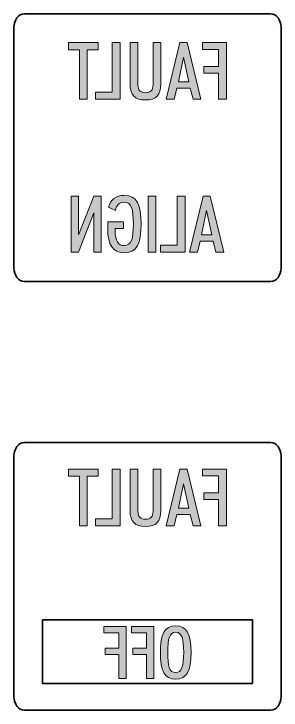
# Model space of a CAD drawing. Header units: millimetres. Extents: x 8 to 201, y 31 to 295.
# Drawn here: x 187.11 to 201.11, y 234.93 to 271.36 of the extents above; entities that cross this region are included whole.
import ezdxf

# ---------------------------------------------------------------- set-up
doc = ezdxf.new("R2010")
doc.units = ezdxf.units.MM
doc.header["$MEASUREMENT"] = 0
doc.layers.add('Layer 1', color=7, linetype='Continuous', lineweight=0)

# ---------------------------------------------------------------- blocks, each defined once
blk = doc.blocks.new('Block_54')
at = {"layer": 'Layer 1', "true_color": 0x1d1e1b, "transparency": 33554687}
h = blk.add_hatch(color=250, dxfattribs=at)
h.dxf.hatch_style = 2
edge = h.paths.add_edge_path()
edge.add_spline(control_points=[(191.679, 258.898), (191.679, 258.898), (191.293, 258.898), (191.293, 258.898), (191.293, 258.898), (191.293, 260.946), (191.293, 260.946), (191.293, 260.946), (190.497, 258.898), (190.497, 258.898), (190.497, 258.898), (190.117, 258.898), (190.117, 258.898), (190.117, 258.898), (190.117, 261.824), (190.117, 261.824), (190.117, 261.824), (190.502, 261.824), (190.502, 261.824), (190.502, 261.824), (190.502, 259.793), (190.502, 259.793), (190.502, 259.793), (191.302, 261.824), (191.302, 261.824), (191.302, 261.824), (191.679, 261.824), (191.679, 261.824), (191.679, 261.824), (191.679, 258.898), (191.679, 258.898)], knot_values=[0, 0, 0, 0, 1, 1, 1, 2, 2, 2, 3, 3, 3, 4, 4, 4, 5, 5, 5, 6, 6, 6, 7, 7, 7, 8, 8, 8, 9, 9, 9, 10, 10, 10, 10], degree=3, periodic=0)
h = blk.add_hatch(color=250, dxfattribs=at)
h.dxf.hatch_style = 2
edge = h.paths.add_edge_path()
edge.add_spline(control_points=[(192.038, 260.47), (192.038, 260.47), (192.852, 260.47), (192.852, 260.47), (192.852, 260.47), (192.852, 260.125), (192.852, 260.125), (192.852, 260.125), (192.42, 260.125), (192.42, 260.125), (192.416, 260.076), (192.416, 260.031), (192.416, 259.986), (192.416, 259.489), (192.572, 259.235), (192.89, 259.235), (193.271, 259.235), (193.372, 259.588), (193.372, 260.368), (193.372, 261.143), (193.275, 261.5), (192.89, 261.5), (192.64, 261.5), (192.492, 261.361), (192.432, 261.078), (192.432, 261.078), (192.073, 261.246), (192.073, 261.246), (192.174, 261.656), (192.445, 261.861), (192.894, 261.861), (193.554, 261.861), (193.783, 261.389), (193.783, 260.359), (193.783, 259.337), (193.55, 258.861), (192.907, 258.861), (192.301, 258.861), (192.026, 259.272), (192.026, 260.121), (192.026, 260.228), (192.03, 260.347), (192.038, 260.47)], knot_values=[0, 0, 0, 0, 1, 1, 1, 2, 2, 2, 3, 3, 3, 4, 4, 4, 5, 5, 5, 6, 6, 6, 7, 7, 7, 8, 8, 8, 9, 9, 9, 10, 10, 10, 11, 11, 11, 12, 12, 12, 13, 13, 13, 14, 14, 14, 14], degree=3, periodic=0)
h = blk.add_hatch(color=250, dxfattribs=at)
h.dxf.hatch_style = 2
edge = h.paths.add_edge_path()
edge.add_spline(control_points=[(194.558, 258.898), (194.558, 258.898), (194.151, 258.898), (194.151, 258.898), (194.151, 258.898), (194.151, 261.824), (194.151, 261.824), (194.151, 261.824), (194.558, 261.824), (194.558, 261.824), (194.558, 261.824), (194.558, 258.898), (194.558, 258.898)], knot_values=[0, 0, 0, 0, 1, 1, 1, 2, 2, 2, 3, 3, 3, 4, 4, 4, 4], degree=3, periodic=0)
h = blk.add_hatch(color=250, dxfattribs=at)
h.dxf.hatch_style = 2
edge = h.paths.add_edge_path()
edge.add_spline(control_points=[(196.082, 258.898), (196.082, 258.898), (194.803, 258.898), (194.803, 258.898), (194.803, 258.898), (194.803, 259.264), (194.803, 259.264), (194.803, 259.264), (195.675, 259.264), (195.675, 259.264), (195.675, 259.264), (195.675, 261.824), (195.675, 261.824), (195.675, 261.824), (196.082, 261.824), (196.082, 261.824), (196.082, 261.824), (196.082, 258.898), (196.082, 258.898)], knot_values=[0, 0, 0, 0, 1, 1, 1, 2, 2, 2, 3, 3, 3, 4, 4, 4, 5, 5, 5, 6, 6, 6, 6], degree=3, periodic=0)
h = blk.add_hatch(color=250, dxfattribs=at)
h.dxf.hatch_style = 2
edge = h.paths.add_edge_path()
edge.add_spline(control_points=[(197.212, 261.069), (197.212, 261.069), (196.941, 259.801), (196.941, 259.801), (196.941, 259.801), (197.483, 259.801), (197.483, 259.801), (197.483, 259.801), (197.212, 261.069), (197.212, 261.069)], knot_values=[0, 0, 0, 0, 1, 1, 1, 2, 2, 2, 3, 3, 3, 3], degree=3, periodic=0)
edge = h.paths.add_edge_path()
edge.add_spline(control_points=[(198.11, 258.898), (198.11, 258.898), (197.699, 258.898), (197.699, 258.898), (197.699, 258.898), (197.56, 259.473), (197.56, 259.473), (197.56, 259.473), (196.869, 259.473), (196.869, 259.473), (196.869, 259.473), (196.725, 258.898), (196.725, 258.898), (196.725, 258.898), (196.315, 258.898), (196.315, 258.898), (196.315, 258.898), (197.022, 261.824), (197.022, 261.824), (197.022, 261.824), (197.403, 261.824), (197.403, 261.824), (197.403, 261.824), (198.11, 258.898), (198.11, 258.898)], knot_values=[0, 0, 0, 0, 1, 1, 1, 2, 2, 2, 3, 3, 3, 4, 4, 4, 5, 5, 5, 6, 6, 6, 7, 7, 7, 8, 8, 8, 8], degree=3, periodic=0)
at = {"layer": 'Layer 1'}
for points, knots in [([(191.679, 258.898), (191.679, 258.898), (191.293, 258.898), (191.293, 258.898), (191.293, 258.898), (191.293, 260.946), (191.293, 260.946), (191.293, 260.946), (190.497, 258.898), (190.497, 258.898), (190.497, 258.898), (190.117, 258.898), (190.117, 258.898), (190.117, 258.898), (190.117, 261.824), (190.117, 261.824), (190.117, 261.824), (190.502, 261.824), (190.502, 261.824), (190.502, 261.824), (190.502, 259.793), (190.502, 259.793), (190.502, 259.793), (191.302, 261.824), (191.302, 261.824), (191.302, 261.824), (191.679, 261.824), (191.679, 261.824), (191.679, 261.824), (191.679, 258.898), (191.679, 258.898)], [0, 0, 0, 0, 1, 1, 1, 2, 2, 2, 3, 3, 3, 4, 4, 4, 5, 5, 5, 6, 6, 6, 7, 7, 7, 8, 8, 8, 9, 9, 9, 10, 10, 10, 10]), ([(192.038, 260.47), (192.038, 260.47), (192.852, 260.47), (192.852, 260.47), (192.852, 260.47), (192.852, 260.125), (192.852, 260.125), (192.852, 260.125), (192.42, 260.125), (192.42, 260.125), (192.416, 260.076), (192.416, 260.031), (192.416, 259.986), (192.416, 259.489), (192.572, 259.235), (192.89, 259.235), (193.271, 259.235), (193.372, 259.588), (193.372, 260.368), (193.372, 261.143), (193.275, 261.5), (192.89, 261.5), (192.64, 261.5), (192.492, 261.361), (192.432, 261.078), (192.432, 261.078), (192.073, 261.246), (192.073, 261.246), (192.174, 261.656), (192.445, 261.861), (192.894, 261.861), (193.554, 261.861), (193.783, 261.389), (193.783, 260.359), (193.783, 259.337), (193.55, 258.861), (192.907, 258.861), (192.301, 258.861), (192.026, 259.272), (192.026, 260.121), (192.026, 260.228), (192.03, 260.347), (192.038, 260.47)], [0, 0, 0, 0, 1, 1, 1, 2, 2, 2, 3, 3, 3, 4, 4, 4, 5, 5, 5, 6, 6, 6, 7, 7, 7, 8, 8, 8, 9, 9, 9, 10, 10, 10, 11, 11, 11, 12, 12, 12, 13, 13, 13, 14, 14, 14, 14]), ([(194.558, 258.898), (194.558, 258.898), (194.151, 258.898), (194.151, 258.898), (194.151, 258.898), (194.151, 261.824), (194.151, 261.824), (194.151, 261.824), (194.558, 261.824), (194.558, 261.824), (194.558, 261.824), (194.558, 258.898), (194.558, 258.898)], [0, 0, 0, 0, 1, 1, 1, 2, 2, 2, 3, 3, 3, 4, 4, 4, 4]), ([(196.082, 258.898), (196.082, 258.898), (194.803, 258.898), (194.803, 258.898), (194.803, 258.898), (194.803, 259.264), (194.803, 259.264), (194.803, 259.264), (195.675, 259.264), (195.675, 259.264), (195.675, 259.264), (195.675, 261.824), (195.675, 261.824), (195.675, 261.824), (196.082, 261.824), (196.082, 261.824), (196.082, 261.824), (196.082, 258.898), (196.082, 258.898)], [0, 0, 0, 0, 1, 1, 1, 2, 2, 2, 3, 3, 3, 4, 4, 4, 5, 5, 5, 6, 6, 6, 6]), ([(198.11, 258.898), (198.11, 258.898), (197.699, 258.898), (197.699, 258.898), (197.699, 258.898), (197.56, 259.473), (197.56, 259.473), (197.56, 259.473), (196.869, 259.473), (196.869, 259.473), (196.869, 259.473), (196.725, 258.898), (196.725, 258.898), (196.725, 258.898), (196.315, 258.898), (196.315, 258.898), (196.315, 258.898), (197.022, 261.824), (197.022, 261.824), (197.022, 261.824), (197.403, 261.824), (197.403, 261.824), (197.403, 261.824), (198.11, 258.898), (198.11, 258.898)], [0, 0, 0, 0, 1, 1, 1, 2, 2, 2, 3, 3, 3, 4, 4, 4, 5, 5, 5, 6, 6, 6, 7, 7, 7, 8, 8, 8, 8]), ([(197.212, 261.069), (197.212, 261.069), (196.941, 259.801), (196.941, 259.801), (196.941, 259.801), (197.483, 259.801), (197.483, 259.801), (197.483, 259.801), (197.212, 261.069), (197.212, 261.069)], [0, 0, 0, 0, 1, 1, 1, 2, 2, 2, 3, 3, 3, 3])]:
    blk.add_open_spline(points, degree=3, knots=knots, dxfattribs=at)
blk = doc.blocks.new('Block_55')
at = {"layer": 'Layer 1', "true_color": 0x1d1e1b, "transparency": 33554687}
h = blk.add_hatch(color=250, dxfattribs=at)
h.dxf.hatch_style = 2
edge = h.paths.add_edge_path()
edge.add_spline(control_points=[(190.96, 266.894), (190.96, 266.894), (190.545, 266.894), (190.545, 266.894), (190.545, 266.894), (190.545, 269.487), (190.545, 269.487), (190.545, 269.487), (189.979, 269.487), (189.979, 269.487), (189.979, 269.487), (189.979, 269.856), (189.979, 269.856), (189.979, 269.856), (191.526, 269.856), (191.526, 269.856), (191.526, 269.856), (191.526, 269.487), (191.526, 269.487), (191.526, 269.487), (190.96, 269.487), (190.96, 269.487), (190.96, 269.487), (190.96, 266.894), (190.96, 266.894)], knot_values=[0, 0, 0, 0, 1, 1, 1, 2, 2, 2, 3, 3, 3, 4, 4, 4, 5, 5, 5, 6, 6, 6, 7, 7, 7, 8, 8, 8, 8], degree=3, periodic=0)
h = blk.add_hatch(color=250, dxfattribs=at)
h.dxf.hatch_style = 2
edge = h.paths.add_edge_path()
edge.add_spline(control_points=[(192.679, 266.894), (192.679, 266.894), (191.385, 266.894), (191.385, 266.894), (191.385, 266.894), (191.385, 267.264), (191.385, 267.264), (191.385, 267.264), (192.268, 267.264), (192.268, 267.264), (192.268, 267.264), (192.268, 269.856), (192.268, 269.856), (192.268, 269.856), (192.679, 269.856), (192.679, 269.856), (192.679, 269.856), (192.679, 266.894), (192.679, 266.894)], knot_values=[0, 0, 0, 0, 1, 1, 1, 2, 2, 2, 3, 3, 3, 4, 4, 4, 5, 5, 5, 6, 6, 6, 6], degree=3, periodic=0)
h = blk.add_hatch(color=250, dxfattribs=at)
h.dxf.hatch_style = 2
edge = h.paths.add_edge_path()
edge.add_spline(control_points=[(194.814, 267.683), (194.814, 267.114), (194.57, 266.856), (194.008, 266.856), (193.447, 266.856), (193.202, 267.114), (193.202, 267.683), (193.202, 267.683), (193.202, 269.856), (193.202, 269.856), (193.202, 269.856), (193.61, 269.856), (193.61, 269.856), (193.61, 269.856), (193.61, 267.65), (193.61, 267.65), (193.61, 267.367), (193.738, 267.234), (194.008, 267.234), (194.278, 267.234), (194.407, 267.367), (194.407, 267.65), (194.407, 267.65), (194.407, 269.856), (194.407, 269.856), (194.407, 269.856), (194.814, 269.856), (194.814, 269.856), (194.814, 269.856), (194.814, 267.683), (194.814, 267.683)], knot_values=[0, 0, 0, 0, 1, 1, 1, 2, 2, 2, 3, 3, 3, 4, 4, 4, 5, 5, 5, 6, 6, 6, 7, 7, 7, 8, 8, 8, 9, 9, 9, 10, 10, 10, 10], degree=3, periodic=0)
h = blk.add_hatch(color=250, dxfattribs=at)
h.dxf.hatch_style = 2
edge = h.paths.add_edge_path()
edge.add_spline(control_points=[(196.005, 269.092), (196.005, 269.092), (195.731, 267.808), (195.731, 267.808), (195.731, 267.808), (196.28, 267.808), (196.28, 267.808), (196.28, 267.808), (196.005, 269.092), (196.005, 269.092)], knot_values=[0, 0, 0, 0, 1, 1, 1, 2, 2, 2, 3, 3, 3, 3], degree=3, periodic=0)
edge = h.paths.add_edge_path()
edge.add_spline(control_points=[(196.914, 266.894), (196.914, 266.894), (196.498, 266.894), (196.498, 266.894), (196.498, 266.894), (196.357, 267.475), (196.357, 267.475), (196.357, 267.475), (195.658, 267.475), (195.658, 267.475), (195.658, 267.475), (195.513, 266.894), (195.513, 266.894), (195.513, 266.894), (195.097, 266.894), (195.097, 266.894), (195.097, 266.894), (195.813, 269.856), (195.813, 269.856), (195.813, 269.856), (196.198, 269.856), (196.198, 269.856), (196.198, 269.856), (196.914, 266.894), (196.914, 266.894)], knot_values=[0, 0, 0, 0, 1, 1, 1, 2, 2, 2, 3, 3, 3, 4, 4, 4, 5, 5, 5, 6, 6, 6, 7, 7, 7, 8, 8, 8, 8], degree=3, periodic=0)
h = blk.add_hatch(color=250, dxfattribs=at)
h.dxf.hatch_style = 2
edge = h.paths.add_edge_path()
edge.add_spline(control_points=[(198.248, 266.894), (198.248, 266.894), (197.836, 266.894), (197.836, 266.894), (197.836, 266.894), (197.836, 268.261), (197.836, 268.261), (197.836, 268.261), (197.064, 268.261), (197.064, 268.261), (197.064, 268.261), (197.064, 268.614), (197.064, 268.614), (197.064, 268.614), (197.836, 268.614), (197.836, 268.614), (197.836, 268.614), (197.836, 269.499), (197.836, 269.499), (197.836, 269.499), (196.996, 269.499), (196.996, 269.499), (196.996, 269.499), (196.996, 269.856), (196.996, 269.856), (196.996, 269.856), (198.248, 269.856), (198.248, 269.856), (198.248, 269.856), (198.248, 266.894), (198.248, 266.894)], knot_values=[0, 0, 0, 0, 1, 1, 1, 2, 2, 2, 3, 3, 3, 4, 4, 4, 5, 5, 5, 6, 6, 6, 7, 7, 7, 8, 8, 8, 9, 9, 9, 10, 10, 10, 10], degree=3, periodic=0)
at = {"layer": 'Layer 1'}
for points, knots in [([(190.96, 266.894), (190.96, 266.894), (190.545, 266.894), (190.545, 266.894), (190.545, 266.894), (190.545, 269.487), (190.545, 269.487), (190.545, 269.487), (189.979, 269.487), (189.979, 269.487), (189.979, 269.487), (189.979, 269.856), (189.979, 269.856), (189.979, 269.856), (191.526, 269.856), (191.526, 269.856), (191.526, 269.856), (191.526, 269.487), (191.526, 269.487), (191.526, 269.487), (190.96, 269.487), (190.96, 269.487), (190.96, 269.487), (190.96, 266.894), (190.96, 266.894)], [0, 0, 0, 0, 1, 1, 1, 2, 2, 2, 3, 3, 3, 4, 4, 4, 5, 5, 5, 6, 6, 6, 7, 7, 7, 8, 8, 8, 8]), ([(192.679, 266.894), (192.679, 266.894), (191.385, 266.894), (191.385, 266.894), (191.385, 266.894), (191.385, 267.264), (191.385, 267.264), (191.385, 267.264), (192.268, 267.264), (192.268, 267.264), (192.268, 267.264), (192.268, 269.856), (192.268, 269.856), (192.268, 269.856), (192.679, 269.856), (192.679, 269.856), (192.679, 269.856), (192.679, 266.894), (192.679, 266.894)], [0, 0, 0, 0, 1, 1, 1, 2, 2, 2, 3, 3, 3, 4, 4, 4, 5, 5, 5, 6, 6, 6, 6]), ([(194.814, 267.683), (194.814, 267.114), (194.57, 266.856), (194.008, 266.856), (193.447, 266.856), (193.202, 267.114), (193.202, 267.683), (193.202, 267.683), (193.202, 269.856), (193.202, 269.856), (193.202, 269.856), (193.61, 269.856), (193.61, 269.856), (193.61, 269.856), (193.61, 267.65), (193.61, 267.65), (193.61, 267.367), (193.738, 267.234), (194.008, 267.234), (194.278, 267.234), (194.407, 267.367), (194.407, 267.65), (194.407, 267.65), (194.407, 269.856), (194.407, 269.856), (194.407, 269.856), (194.814, 269.856), (194.814, 269.856), (194.814, 269.856), (194.814, 267.683), (194.814, 267.683)], [0, 0, 0, 0, 1, 1, 1, 2, 2, 2, 3, 3, 3, 4, 4, 4, 5, 5, 5, 6, 6, 6, 7, 7, 7, 8, 8, 8, 9, 9, 9, 10, 10, 10, 10]), ([(196.914, 266.894), (196.914, 266.894), (196.498, 266.894), (196.498, 266.894), (196.498, 266.894), (196.357, 267.475), (196.357, 267.475), (196.357, 267.475), (195.658, 267.475), (195.658, 267.475), (195.658, 267.475), (195.513, 266.894), (195.513, 266.894), (195.513, 266.894), (195.097, 266.894), (195.097, 266.894), (195.097, 266.894), (195.813, 269.856), (195.813, 269.856), (195.813, 269.856), (196.198, 269.856), (196.198, 269.856), (196.198, 269.856), (196.914, 266.894), (196.914, 266.894)], [0, 0, 0, 0, 1, 1, 1, 2, 2, 2, 3, 3, 3, 4, 4, 4, 5, 5, 5, 6, 6, 6, 7, 7, 7, 8, 8, 8, 8]), ([(198.248, 266.894), (198.248, 266.894), (197.836, 266.894), (197.836, 266.894), (197.836, 266.894), (197.836, 268.261), (197.836, 268.261), (197.836, 268.261), (197.064, 268.261), (197.064, 268.261), (197.064, 268.261), (197.064, 268.614), (197.064, 268.614), (197.064, 268.614), (197.836, 268.614), (197.836, 268.614), (197.836, 268.614), (197.836, 269.499), (197.836, 269.499), (197.836, 269.499), (196.996, 269.499), (196.996, 269.499), (196.996, 269.499), (196.996, 269.856), (196.996, 269.856), (196.996, 269.856), (198.248, 269.856), (198.248, 269.856), (198.248, 269.856), (198.248, 266.894), (198.248, 266.894)], [0, 0, 0, 0, 1, 1, 1, 2, 2, 2, 3, 3, 3, 4, 4, 4, 5, 5, 5, 6, 6, 6, 7, 7, 7, 8, 8, 8, 9, 9, 9, 10, 10, 10, 10]), ([(196.005, 269.092), (196.005, 269.092), (195.731, 267.808), (195.731, 267.808), (195.731, 267.808), (196.28, 267.808), (196.28, 267.808), (196.28, 267.808), (196.005, 269.092), (196.005, 269.092)], [0, 0, 0, 0, 1, 1, 1, 2, 2, 2, 3, 3, 3, 3])]:
    blk.add_open_spline(points, degree=3, knots=knots, dxfattribs=at)
blk = doc.blocks.new('Block_62')
at = {"layer": 'Layer 1', "true_color": 0x1d1e1b, "transparency": 33554687}
h = blk.add_hatch(color=250, dxfattribs=at)
h.dxf.hatch_style = 2
edge = h.paths.add_edge_path()
edge.add_spline(control_points=[(192.987, 236.576), (192.987, 236.576), (192.608, 236.576), (192.608, 236.576), (192.608, 236.576), (192.608, 237.836), (192.608, 237.836), (192.608, 237.836), (191.896, 237.836), (191.896, 237.836), (191.896, 237.836), (191.896, 238.161), (191.896, 238.161), (191.896, 238.161), (192.608, 238.161), (192.608, 238.161), (192.608, 238.161), (192.608, 238.977), (192.608, 238.977), (192.608, 238.977), (191.833, 238.977), (191.833, 238.977), (191.833, 238.977), (191.833, 239.307), (191.833, 239.307), (191.833, 239.307), (192.987, 239.307), (192.987, 239.307), (192.987, 239.307), (192.987, 236.576), (192.987, 236.576)], knot_values=[0, 0, 0, 0, 1, 1, 1, 2, 2, 2, 3, 3, 3, 4, 4, 4, 5, 5, 5, 6, 6, 6, 7, 7, 7, 8, 8, 8, 9, 9, 9, 10, 10, 10, 10], degree=3, periodic=0)
h = blk.add_hatch(color=250, dxfattribs=at)
h.dxf.hatch_style = 2
edge = h.paths.add_edge_path()
edge.add_spline(control_points=[(194.437, 236.576), (194.437, 236.576), (194.058, 236.576), (194.058, 236.576), (194.058, 236.576), (194.058, 237.836), (194.058, 237.836), (194.058, 237.836), (193.347, 237.836), (193.347, 237.836), (193.347, 237.836), (193.347, 238.161), (193.347, 238.161), (193.347, 238.161), (194.058, 238.161), (194.058, 238.161), (194.058, 238.161), (194.058, 238.977), (194.058, 238.977), (194.058, 238.977), (193.283, 238.977), (193.283, 238.977), (193.283, 238.977), (193.283, 239.307), (193.283, 239.307), (193.283, 239.307), (194.437, 239.307), (194.437, 239.307), (194.437, 239.307), (194.437, 236.576), (194.437, 236.576)], knot_values=[0, 0, 0, 0, 1, 1, 1, 2, 2, 2, 3, 3, 3, 4, 4, 4, 5, 5, 5, 6, 6, 6, 7, 7, 7, 8, 8, 8, 9, 9, 9, 10, 10, 10, 10], degree=3, periodic=0)
h = blk.add_hatch(color=250, dxfattribs=at)
h.dxf.hatch_style = 2
edge = h.paths.add_edge_path()
edge.add_spline(control_points=[(196.01, 237.947), (196.01, 238.663), (195.919, 239), (195.591, 239), (195.263, 239), (195.176, 238.663), (195.176, 237.947), (195.176, 237.231), (195.251, 236.89), (195.587, 236.89), (195.911, 236.89), (196.01, 237.227), (196.01, 237.947)], knot_values=[0, 0, 0, 0, 1, 1, 1, 2, 2, 2, 3, 3, 3, 4, 4, 4, 4], degree=3, periodic=0)
edge = h.paths.add_edge_path()
edge.add_spline(control_points=[(196.393, 237.939), (196.393, 236.982), (196.184, 236.541), (195.591, 236.541), (194.998, 236.541), (194.793, 236.985), (194.793, 237.939), (194.793, 238.897), (194.998, 239.341), (195.591, 239.341), (196.184, 239.341), (196.393, 238.897), (196.393, 237.939)], knot_values=[0, 0, 0, 0, 1, 1, 1, 2, 2, 2, 3, 3, 3, 4, 4, 4, 4], degree=3, periodic=0)
at = {"layer": 'Layer 1'}
for points, knots in [([(192.987, 236.576), (192.987, 236.576), (192.608, 236.576), (192.608, 236.576), (192.608, 236.576), (192.608, 237.836), (192.608, 237.836), (192.608, 237.836), (191.896, 237.836), (191.896, 237.836), (191.896, 237.836), (191.896, 238.161), (191.896, 238.161), (191.896, 238.161), (192.608, 238.161), (192.608, 238.161), (192.608, 238.161), (192.608, 238.977), (192.608, 238.977), (192.608, 238.977), (191.833, 238.977), (191.833, 238.977), (191.833, 238.977), (191.833, 239.307), (191.833, 239.307), (191.833, 239.307), (192.987, 239.307), (192.987, 239.307), (192.987, 239.307), (192.987, 236.576), (192.987, 236.576)], [0, 0, 0, 0, 1, 1, 1, 2, 2, 2, 3, 3, 3, 4, 4, 4, 5, 5, 5, 6, 6, 6, 7, 7, 7, 8, 8, 8, 9, 9, 9, 10, 10, 10, 10]), ([(194.437, 236.576), (194.437, 236.576), (194.058, 236.576), (194.058, 236.576), (194.058, 236.576), (194.058, 237.836), (194.058, 237.836), (194.058, 237.836), (193.347, 237.836), (193.347, 237.836), (193.347, 237.836), (193.347, 238.161), (193.347, 238.161), (193.347, 238.161), (194.058, 238.161), (194.058, 238.161), (194.058, 238.161), (194.058, 238.977), (194.058, 238.977), (194.058, 238.977), (193.283, 238.977), (193.283, 238.977), (193.283, 238.977), (193.283, 239.307), (193.283, 239.307), (193.283, 239.307), (194.437, 239.307), (194.437, 239.307), (194.437, 239.307), (194.437, 236.576), (194.437, 236.576)], [0, 0, 0, 0, 1, 1, 1, 2, 2, 2, 3, 3, 3, 4, 4, 4, 5, 5, 5, 6, 6, 6, 7, 7, 7, 8, 8, 8, 9, 9, 9, 10, 10, 10, 10]), ([(196.393, 237.939), (196.393, 236.982), (196.184, 236.541), (195.591, 236.541), (194.998, 236.541), (194.793, 236.985), (194.793, 237.939), (194.793, 238.897), (194.998, 239.341), (195.591, 239.341), (196.184, 239.341), (196.393, 238.897), (196.393, 237.939)], [0, 0, 0, 0, 1, 1, 1, 2, 2, 2, 3, 3, 3, 4, 4, 4, 4]), ([(196.01, 237.947), (196.01, 238.663), (195.919, 239), (195.591, 239), (195.263, 239), (195.176, 238.663), (195.176, 237.947), (195.176, 237.231), (195.251, 236.89), (195.587, 236.89), (195.911, 236.89), (196.01, 237.227), (196.01, 237.947)], [0, 0, 0, 0, 1, 1, 1, 2, 2, 2, 3, 3, 3, 4, 4, 4, 4])]:
    blk.add_open_spline(points, degree=3, knots=knots, dxfattribs=at)
blk = doc.blocks.new('Block_63')
at = {"layer": 'Layer 1', "true_color": 0x1d1e1b, "transparency": 33554687}
h = blk.add_hatch(color=250, dxfattribs=at)
h.dxf.hatch_style = 2
edge = h.paths.add_edge_path()
edge.add_spline(control_points=[(190.96, 244.574), (190.96, 244.574), (190.545, 244.574), (190.545, 244.574), (190.545, 244.574), (190.545, 247.166), (190.545, 247.166), (190.545, 247.166), (189.979, 247.166), (189.979, 247.166), (189.979, 247.166), (189.979, 247.536), (189.979, 247.536), (189.979, 247.536), (191.526, 247.536), (191.526, 247.536), (191.526, 247.536), (191.526, 247.166), (191.526, 247.166), (191.526, 247.166), (190.96, 247.166), (190.96, 247.166), (190.96, 247.166), (190.96, 244.574), (190.96, 244.574)], knot_values=[0, 0, 0, 0, 1, 1, 1, 2, 2, 2, 3, 3, 3, 4, 4, 4, 5, 5, 5, 6, 6, 6, 7, 7, 7, 8, 8, 8, 8], degree=3, periodic=0)
h = blk.add_hatch(color=250, dxfattribs=at)
h.dxf.hatch_style = 2
edge = h.paths.add_edge_path()
edge.add_spline(control_points=[(192.679, 244.574), (192.679, 244.574), (191.385, 244.574), (191.385, 244.574), (191.385, 244.574), (191.385, 244.943), (191.385, 244.943), (191.385, 244.943), (192.268, 244.943), (192.268, 244.943), (192.268, 244.943), (192.268, 247.536), (192.268, 247.536), (192.268, 247.536), (192.679, 247.536), (192.679, 247.536), (192.679, 247.536), (192.679, 244.574), (192.679, 244.574)], knot_values=[0, 0, 0, 0, 1, 1, 1, 2, 2, 2, 3, 3, 3, 4, 4, 4, 5, 5, 5, 6, 6, 6, 6], degree=3, periodic=0)
h = blk.add_hatch(color=250, dxfattribs=at)
h.dxf.hatch_style = 2
edge = h.paths.add_edge_path()
edge.add_spline(control_points=[(194.814, 245.363), (194.814, 244.794), (194.57, 244.536), (194.008, 244.536), (193.447, 244.536), (193.202, 244.794), (193.202, 245.363), (193.202, 245.363), (193.202, 247.536), (193.202, 247.536), (193.202, 247.536), (193.61, 247.536), (193.61, 247.536), (193.61, 247.536), (193.61, 245.33), (193.61, 245.33), (193.61, 245.047), (193.738, 244.914), (194.008, 244.914), (194.278, 244.914), (194.407, 245.047), (194.407, 245.33), (194.407, 245.33), (194.407, 247.536), (194.407, 247.536), (194.407, 247.536), (194.814, 247.536), (194.814, 247.536), (194.814, 247.536), (194.814, 245.363), (194.814, 245.363)], knot_values=[0, 0, 0, 0, 1, 1, 1, 2, 2, 2, 3, 3, 3, 4, 4, 4, 5, 5, 5, 6, 6, 6, 7, 7, 7, 8, 8, 8, 9, 9, 9, 10, 10, 10, 10], degree=3, periodic=0)
h = blk.add_hatch(color=250, dxfattribs=at)
h.dxf.hatch_style = 2
edge = h.paths.add_edge_path()
edge.add_spline(control_points=[(196.006, 246.772), (196.006, 246.772), (195.731, 245.488), (195.731, 245.488), (195.731, 245.488), (196.28, 245.488), (196.28, 245.488), (196.28, 245.488), (196.006, 246.772), (196.006, 246.772)], knot_values=[0, 0, 0, 0, 1, 1, 1, 2, 2, 2, 3, 3, 3, 3], degree=3, periodic=0)
edge = h.paths.add_edge_path()
edge.add_spline(control_points=[(196.914, 244.574), (196.914, 244.574), (196.499, 244.574), (196.499, 244.574), (196.499, 244.574), (196.357, 245.155), (196.357, 245.155), (196.357, 245.155), (195.658, 245.155), (195.658, 245.155), (195.658, 245.155), (195.513, 244.574), (195.513, 244.574), (195.513, 244.574), (195.097, 244.574), (195.097, 244.574), (195.097, 244.574), (195.813, 247.536), (195.813, 247.536), (195.813, 247.536), (196.198, 247.536), (196.198, 247.536), (196.198, 247.536), (196.914, 244.574), (196.914, 244.574)], knot_values=[0, 0, 0, 0, 1, 1, 1, 2, 2, 2, 3, 3, 3, 4, 4, 4, 5, 5, 5, 6, 6, 6, 7, 7, 7, 8, 8, 8, 8], degree=3, periodic=0)
h = blk.add_hatch(color=250, dxfattribs=at)
h.dxf.hatch_style = 2
edge = h.paths.add_edge_path()
edge.add_spline(control_points=[(198.247, 244.574), (198.247, 244.574), (197.836, 244.574), (197.836, 244.574), (197.836, 244.574), (197.836, 245.941), (197.836, 245.941), (197.836, 245.941), (197.064, 245.941), (197.064, 245.941), (197.064, 245.941), (197.064, 246.294), (197.064, 246.294), (197.064, 246.294), (197.836, 246.294), (197.836, 246.294), (197.836, 246.294), (197.836, 247.179), (197.836, 247.179), (197.836, 247.179), (196.996, 247.179), (196.996, 247.179), (196.996, 247.179), (196.996, 247.536), (196.996, 247.536), (196.996, 247.536), (198.247, 247.536), (198.247, 247.536), (198.247, 247.536), (198.247, 244.574), (198.247, 244.574)], knot_values=[0, 0, 0, 0, 1, 1, 1, 2, 2, 2, 3, 3, 3, 4, 4, 4, 5, 5, 5, 6, 6, 6, 7, 7, 7, 8, 8, 8, 9, 9, 9, 10, 10, 10, 10], degree=3, periodic=0)
at = {"layer": 'Layer 1'}
for points, knots in [([(190.96, 244.574), (190.96, 244.574), (190.545, 244.574), (190.545, 244.574), (190.545, 244.574), (190.545, 247.166), (190.545, 247.166), (190.545, 247.166), (189.979, 247.166), (189.979, 247.166), (189.979, 247.166), (189.979, 247.536), (189.979, 247.536), (189.979, 247.536), (191.526, 247.536), (191.526, 247.536), (191.526, 247.536), (191.526, 247.166), (191.526, 247.166), (191.526, 247.166), (190.96, 247.166), (190.96, 247.166), (190.96, 247.166), (190.96, 244.574), (190.96, 244.574)], [0, 0, 0, 0, 1, 1, 1, 2, 2, 2, 3, 3, 3, 4, 4, 4, 5, 5, 5, 6, 6, 6, 7, 7, 7, 8, 8, 8, 8]), ([(192.679, 244.574), (192.679, 244.574), (191.385, 244.574), (191.385, 244.574), (191.385, 244.574), (191.385, 244.943), (191.385, 244.943), (191.385, 244.943), (192.268, 244.943), (192.268, 244.943), (192.268, 244.943), (192.268, 247.536), (192.268, 247.536), (192.268, 247.536), (192.679, 247.536), (192.679, 247.536), (192.679, 247.536), (192.679, 244.574), (192.679, 244.574)], [0, 0, 0, 0, 1, 1, 1, 2, 2, 2, 3, 3, 3, 4, 4, 4, 5, 5, 5, 6, 6, 6, 6]), ([(194.814, 245.363), (194.814, 244.794), (194.57, 244.536), (194.008, 244.536), (193.447, 244.536), (193.202, 244.794), (193.202, 245.363), (193.202, 245.363), (193.202, 247.536), (193.202, 247.536), (193.202, 247.536), (193.61, 247.536), (193.61, 247.536), (193.61, 247.536), (193.61, 245.33), (193.61, 245.33), (193.61, 245.047), (193.738, 244.914), (194.008, 244.914), (194.278, 244.914), (194.407, 245.047), (194.407, 245.33), (194.407, 245.33), (194.407, 247.536), (194.407, 247.536), (194.407, 247.536), (194.814, 247.536), (194.814, 247.536), (194.814, 247.536), (194.814, 245.363), (194.814, 245.363)], [0, 0, 0, 0, 1, 1, 1, 2, 2, 2, 3, 3, 3, 4, 4, 4, 5, 5, 5, 6, 6, 6, 7, 7, 7, 8, 8, 8, 9, 9, 9, 10, 10, 10, 10]), ([(196.914, 244.574), (196.914, 244.574), (196.499, 244.574), (196.499, 244.574), (196.499, 244.574), (196.357, 245.155), (196.357, 245.155), (196.357, 245.155), (195.658, 245.155), (195.658, 245.155), (195.658, 245.155), (195.513, 244.574), (195.513, 244.574), (195.513, 244.574), (195.097, 244.574), (195.097, 244.574), (195.097, 244.574), (195.813, 247.536), (195.813, 247.536), (195.813, 247.536), (196.198, 247.536), (196.198, 247.536), (196.198, 247.536), (196.914, 244.574), (196.914, 244.574)], [0, 0, 0, 0, 1, 1, 1, 2, 2, 2, 3, 3, 3, 4, 4, 4, 5, 5, 5, 6, 6, 6, 7, 7, 7, 8, 8, 8, 8]), ([(198.247, 244.574), (198.247, 244.574), (197.836, 244.574), (197.836, 244.574), (197.836, 244.574), (197.836, 245.941), (197.836, 245.941), (197.836, 245.941), (197.064, 245.941), (197.064, 245.941), (197.064, 245.941), (197.064, 246.294), (197.064, 246.294), (197.064, 246.294), (197.836, 246.294), (197.836, 246.294), (197.836, 246.294), (197.836, 247.179), (197.836, 247.179), (197.836, 247.179), (196.996, 247.179), (196.996, 247.179), (196.996, 247.179), (196.996, 247.536), (196.996, 247.536), (196.996, 247.536), (198.247, 247.536), (198.247, 247.536), (198.247, 247.536), (198.247, 244.574), (198.247, 244.574)], [0, 0, 0, 0, 1, 1, 1, 2, 2, 2, 3, 3, 3, 4, 4, 4, 5, 5, 5, 6, 6, 6, 7, 7, 7, 8, 8, 8, 9, 9, 9, 10, 10, 10, 10]), ([(196.006, 246.772), (196.006, 246.772), (195.731, 245.488), (195.731, 245.488), (195.731, 245.488), (196.28, 245.488), (196.28, 245.488), (196.28, 245.488), (196.006, 246.772), (196.006, 246.772)], [0, 0, 0, 0, 1, 1, 1, 2, 2, 2, 3, 3, 3, 3])]:
    blk.add_open_spline(points, degree=3, knots=knots, dxfattribs=at)

msp = doc.modelspace()

# ---------------------------------------------------------------- linework, layer by layer
at = {"layer": 'Layer 1', "color": 250, "lineweight": 35, "true_color": 0x1d1e1b}
msp.add_lwpolyline([(199.613, 236.318), (188.613, 236.318), (188.613, 239.642), (199.613, 239.642)], close=True, dxfattribs=at)
at = {"layer": 'Layer 1', "color": 250, "lineweight": 35, "true_color": 0x1d1d1b}
for points in [[(200.563, 271.359), (200.563, 271.359), (187.663, 271.359), (187.663, 271.359), (187.361, 271.359), (187.113, 271.044), (187.113, 270.659), (187.113, 270.659), (187.113, 258.059), (187.113, 258.059), (187.113, 257.674), (187.361, 257.359), (187.663, 257.359), (187.663, 257.359), (200.563, 257.359), (200.563, 257.359), (200.866, 257.359), (201.113, 257.674), (201.113, 258.059), (201.113, 258.059), (201.113, 270.659), (201.113, 270.659), (201.113, 271.044), (200.866, 271.359), (200.563, 271.359)], [(200.563, 248.927), (200.563, 248.927), (187.663, 248.927), (187.663, 248.927), (187.361, 248.927), (187.113, 248.612), (187.113, 248.227), (187.113, 248.227), (187.113, 235.627), (187.113, 235.627), (187.113, 235.243), (187.361, 234.927), (187.663, 234.927), (187.663, 234.927), (200.563, 234.927), (200.563, 234.927), (200.866, 234.927), (201.113, 235.243), (201.113, 235.627), (201.113, 235.627), (201.113, 248.227), (201.113, 248.227), (201.113, 248.612), (200.866, 248.927), (200.563, 248.927)]]:
    msp.add_open_spline(points, degree=3, knots=[0, 0, 0, 0, 1, 1, 1, 2, 2, 2, 3, 3, 3, 4, 4, 4, 5, 5, 5, 6, 6, 6, 7, 7, 7, 8, 8, 8, 8], dxfattribs=at)

# ---------------------------------------------------------------- block references
at = {"layer": 'Layer 1'}
for name in ['Block_55', 'Block_54', 'Block_63', 'Block_62']:
    msp.add_blockref(name, (0, 0), dxfattribs=at)

doc.saveas('drawing.dxf')
